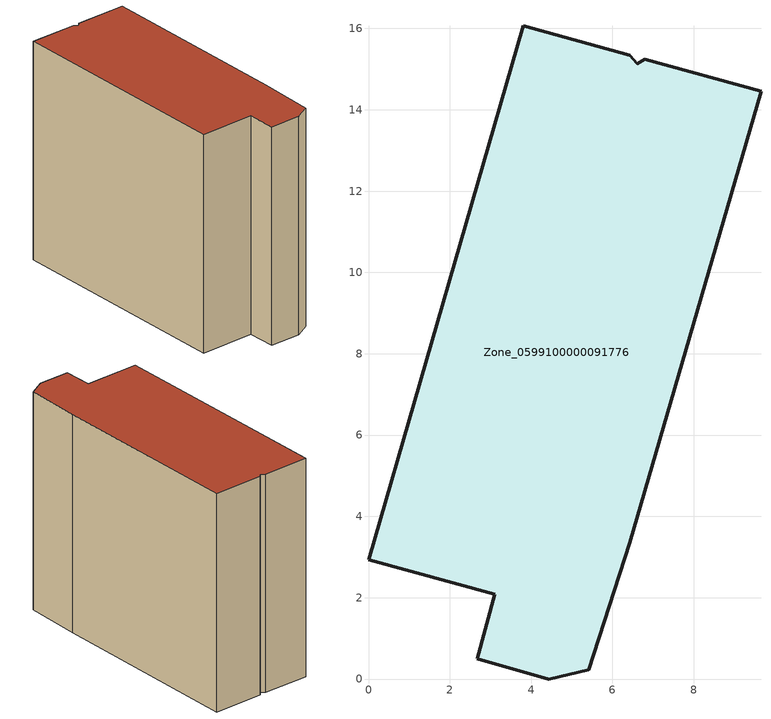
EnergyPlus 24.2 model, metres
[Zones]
Zone_0599100000091776
 floor ground (C_G): 2.68,0.5 3.11,2.09 0,2.94 3.8,16.06 6.43,15.34 6.61,15.13 6.79,15.24 9.65,14.45 6.42,3.35 5.42,0.23 4.44,0 z0
 wall outside (C_F): 3.11,2.09 2.68,0.5 4.44,0 5.42,0.23 6.42,3.35 9.65,14.45 6.79,15.24 6.61,15.13 6.43,15.34 3.8,16.06 0,2.94 3.11,2.09 z0:12.7
 roof outside (C_R): 9.65,14.45 6.79,15.24 6.61,15.13 6.43,15.34 3.8,16.06 0,2.94 3.11,2.09 2.68,0.5 4.44,0 5.42,0.23 6.42,3.35 z12.7
[BUILDING]
Pand.0599100000091776: North Axis=0; Terrain=City; Loads Convergence Tolerance Value=0.04; Temperature Convergence Tolerance Value=0.4; Solar Distribution=FullExterior; Maximum Number of Warmup Days=25; Minimum Number of Warmup Days=1
[Site:Location]
Rotterdam.The.Hague.AP_ZH_NLD Design_Conditions: Latitude=51.96; Longitude=4.45; Time Zone=1; Elevation=-4.5
[SITE:GROUNDTEMPERATURE:BUILDINGSURFACE]
18, 18, 18, 18, 18, 18, 18, 18, 18, 18, 18, 18
[MATERIAL] Thermal Absorptance=0.9; Solar Absorptance=0.7; Visible Absorptance=0.7
Name | Roughness | Thickness | Conductivity | Density | Specific Heat
G.TI.1946 | MediumSmooth | 0.15 | 1 | 540 | 1210
F.TI.1946 | Rough | 0.3 | 0.857143 | 1920 | 840
R.TI.1946 | MediumRough | 0.2 | 0.1 | 1500 | 1000
[CONSTRUCTION]
C_G: G.TI.1946
C_F: F.TI.1946
C_R: R.TI.1946
[ZONE]
Zone_0599100000091776: Type=1; Multiplier=1; Ceiling Height=Autocalculate; Volume=Autocalculate; Floor Area=autocalculate; Part of Total Floor Area=Yes
[ZONEINFILTRATION:DESIGNFLOWRATE]
Infil_Zone_0599100000091776: Zone or ZoneList or Space or SpaceList=Zone_0599100000091776; Schedule=AlwaysOn; Design Flow Rate Calculation Method=Flow/Area; Flow Rate per Floor Area=0.003; Constant Term Coefficient=1; Temperature Term Coefficient=0; Velocity Term Coefficient=0; Velocity Squared Term Coefficient=0
[HVACTEMPLATE:ZONE:IDEALLOADSAIRSYSTEM]
Zone_0599100000091776: Maximum Heating Supply Air Temperature=50; Minimum Cooling Supply Air Temperature=13; Maximum Heating Supply Air Humidity Ratio=0.0156; Minimum Cooling Supply Air Humidity Ratio=0.0077; Heating Limit=NoLimit; Cooling Limit=NoLimit; Dehumidification Control Type=ConstantSensibleHeatRatio; Cooling Sensible Heat Ratio=0.7; Dehumidification Setpoint=60; Humidification Control Type=None; Humidification Setpoint=30; Outdoor Air Method=None; Outdoor Air Flow Rate per Person=0.00944; Outdoor Air Flow Rate per Zone Floor Area=0; Outdoor Air Flow Rate per Zone=0; Demand Controlled Ventilation Type=None; Outdoor Air Economizer Type=NoEconomizer; Heat Recovery Type=None; Sensible Heat Recovery Effectiveness=0.7; Latent Heat Recovery Effectiveness=0.65
[ZONECONTROL:THERMOSTAT]
ThermostatControl_Zone_0599100000091776: Zone or ZoneList=Zone_0599100000091776; Control Type Schedule=DualSetpointControlType; Control 1=Thermostat_Zone_0599100000091776; Temperature Difference Between Cutout And Setpoint=0
[THERMOSTATSETPOINT:DUALSETPOINT]
Thermostat_Zone_0599100000091776: Heating Setpoint Temperature Schedule=HeatingSetpoint_Zone_0599100000091776; Cooling Setpoint Temperature Schedule=CoolingSetpoint_Zone_0599100000091776
[SCHEDULE:COMPACT]
HeatingSetpoint_Zone_0599100000091776: Through: 12/31, For: AllDays, Until: 24:00, 21
CoolingSetpoint_Zone_0599100000091776: Through: 12/31, For: AllDays, Until: 24:00, 24
DualSetpointControlType: Through: 12/31, For: AllDays, Until: 24:00, 4
AlwaysOn: Through: 12/31, For: AllDays, Until: 24:00, 1
